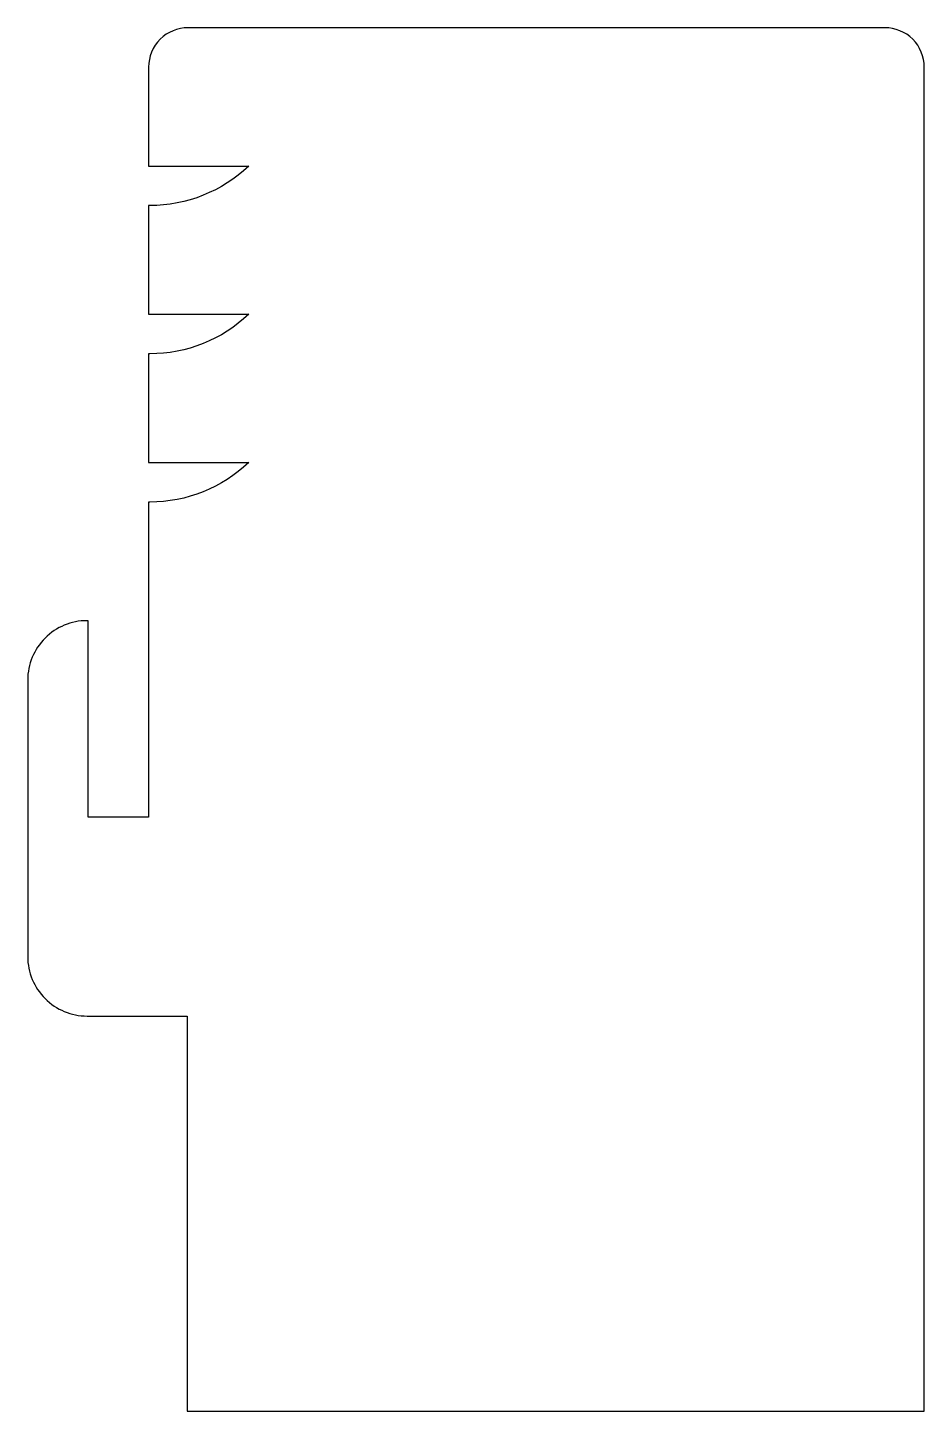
# Model space of a CAD drawing. Header units: millimetres. Extents: x -47.1 to -1.7, y -154.5 to -84.5.
import ezdxf

# ---------------------------------------------------------------- set-up
doc = ezdxf.new("R2010")
doc.units = ezdxf.units.MM
doc.layers.get('0').update_dxf_attribs({"linetype": 'CONTINUOUS'})

msp = doc.modelspace()

# ---------------------------------------------------------------- linework, layer by layer
msp.add_lwpolyline([(-44.062, -114.46, 0.414214), (-47.062, -117.46), (-47.062, -131.46, 0.414214), (-44.062, -134.46), (-39.002, -134.46), (-39.002, -154.46), (-1.721, -154.46), (-1.721, -86.46, 0.414214), (-3.721, -84.46), (-38.947, -84.46, 0.414214), (-40.947, -86.46), (-40.947, -91.46), (-35.887, -91.46, -0.192582), (-40.887, -93.46), (-40.947, -93.46), (-40.947, -98.96), (-35.887, -98.96, -0.192582), (-40.887, -100.96), (-40.947, -100.96), (-40.947, -106.46), (-35.887, -106.46, -0.192582), (-40.887, -108.46), (-40.947, -108.46), (-40.947, -124.4), (-44.002, -124.4), (-44.002, -114.46)], format="xyb", close=True)

doc.saveas('drawing.dxf')
